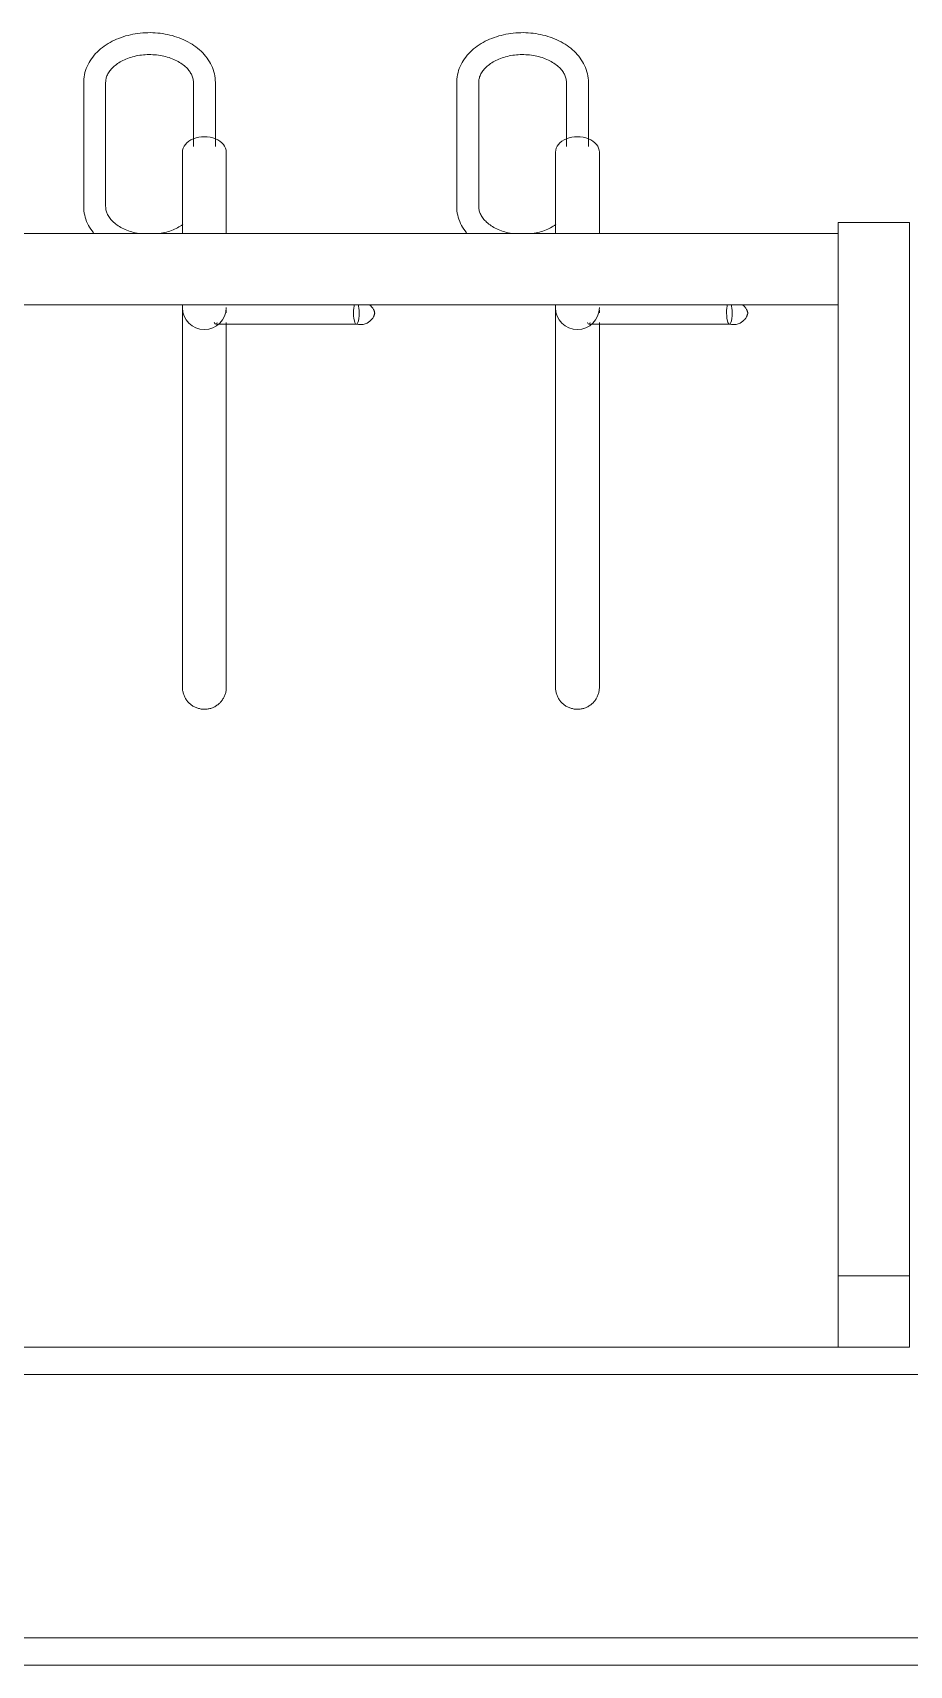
# Model space of a CAD drawing. Header units: inches. Extents: x 3268 to 7018, y 976 to 6708.
# Drawn here: x 4813.84 to 4833.81, y 3631.15 to 3668.35 of the extents above; entities that cross this region are included whole.
import ezdxf

# ---------------------------------------------------------------- set-up
doc = ezdxf.new("R2010")
doc.units = ezdxf.units.IN
doc.header["$MEASUREMENT"] = 0
for name, color, linetype, lineweight in [('A-GENM', 13, 'Continuous', 9), ('A-WALL', 113, 'Continuous', 9), ('A-WALL-PATT', 111, 'Continuous', 15), ('I-WALL', 2, 'Continuous', 9)]:
    doc.layers.add(name, color=color, linetype=linetype, lineweight=lineweight)
pattern_1 = [(0, (0, 0), (122.88, 30.72), [5.069, -87.091, 5.069, -87.091, -491.52]), (0, (0, 0), (122.88, 30.72), [-184.32, 5.069, -179.251, 5.069, -87.091, -215.04]), (0, (0, 0), (122.88, 30.72), [-460.8, 5.069, -56.371, 5.069, -148.531]), (120, (46.08, 15.36), (-88.0443, 91.0572), [5.069, -87.091, 5.069, -87.091, -491.52]), (120, (46.08, 15.36), (-88.0443, 91.0572), [-184.32, 5.069, -179.251, 5.069, -87.091, -215.04]), (120, (46.08, 15.36), (-88.0443, 91.0572), [-460.8, 5.069, -56.371, 5.069, -148.531]), (240, (61.44, 76.8), (-34.8357, -121.7772), [5.069, -87.091, 5.069, -87.091, -491.52]), (240, (61.44, 76.8), (-34.8357, -121.7772), [-184.32, 5.069, -179.251, 5.069, -87.091, -215.04]), (240, (61.44, 76.8), (-34.8357, -121.7772), [-460.8, 5.069, -56.371, 5.069, -148.531])]

# ---------------------------------------------------------------- blocks, each defined once
blk = doc.blocks.new('Bike File Wall - as Specified-V152-Overall Retail Plan Opt 2')
at = {"layer": 'A-GENM'}
for p, q in [((4815, 3667.218), (4815, 3664.389)), ((4815.5, 3664.389), (4815.5, 3667.218)), ((4817.5, 3667.218), (4817.5, 3665.756)), ((4818, 3665.756), (4818, 3667.218)), ((4823.5, 3667.218), (4823.5, 3664.389)), ((4824, 3664.389), (4824, 3667.218)), ((4826, 3667.218), (4826, 3665.756)), ((4826.5, 3665.756), (4826.5, 3667.218)), ((4817.25, 3665.627), (4817.25, 3663.774)), ((4818.25, 3663.774), (4818.25, 3665.627)), ((4825.75, 3665.627), (4825.75, 3663.774)), ((4826.75, 3663.774), (4826.75, 3665.627)), ((4801.813, 3663.774), (4832.188, 3663.774)), ((4832.188, 3640.024), (4832.188, 3664.024)), ((4833.813, 3664.024), (4832.188, 3664.024)), ((4833.813, 3664.024), (4833.813, 3640.024)), ((4801.813, 3662.149), (4832.188, 3662.149)), ((4817.25, 3662.149), (4817.25, 3654.313)), ((4817.252, 3662.126), (4817.254, 3662.146)), ((4825.75, 3662.149), (4825.75, 3654.313)), ((4825.752, 3662.126), (4825.754, 3662.146)), ((4818.009, 3661.711), (4821.213, 3661.711)), ((4818.25, 3654.313), (4818.25, 3661.745)), ((4826.509, 3661.711), (4829.713, 3661.711)), ((4826.75, 3654.313), (4826.75, 3661.745)), ((4817.25, 3661.207), (4817.25, 3654.313)), ((4818.25, 3654.313), (4818.25, 3661.207)), ((4825.75, 3661.207), (4825.75, 3654.313)), ((4826.75, 3654.313), (4826.75, 3661.207)), ((4832.188, 3638.399), (4832.188, 3640.024)), ((4833.813, 3640.024), (4832.188, 3640.024)), ((4833.813, 3640.024), (4833.813, 3638.399)), ((4832.188, 3638.399), (4833.813, 3638.399))]:
    blk.add_line(p, q, dxfattribs=at)
at = {"layer": 'A-GENM', "flags": 128}
for points in [[(4818, 3667.218), (4817.999, 3667.267), (4817.995, 3667.317), (4817.988, 3667.366), (4817.978, 3667.414), (4817.966, 3667.462), (4817.951, 3667.51), (4817.933, 3667.556), (4817.913, 3667.602), (4817.891, 3667.647), (4817.866, 3667.69), (4817.839, 3667.733), (4817.81, 3667.774), (4817.779, 3667.814), (4817.746, 3667.853), (4817.712, 3667.891), (4817.675, 3667.927), (4817.637, 3667.962), (4817.597, 3667.995), (4817.556, 3668.027), (4817.513, 3668.058), (4817.469, 3668.087), (4817.423, 3668.115), (4817.376, 3668.141), (4817.328, 3668.166), (4817.279, 3668.189), (4817.229, 3668.211), (4817.178, 3668.231), (4817.126, 3668.25), (4817.073, 3668.267), (4817.02, 3668.283), (4816.965, 3668.297), (4816.91, 3668.309), (4816.855, 3668.32), (4816.799, 3668.329), (4816.743, 3668.337), (4816.687, 3668.343), (4816.63, 3668.348), (4816.573, 3668.35), (4816.516, 3668.352), (4816.459, 3668.351), (4816.402, 3668.349), (4816.345, 3668.346), (4816.288, 3668.34), (4816.232, 3668.334), (4816.176, 3668.325), (4816.12, 3668.315), (4816.065, 3668.304), (4816.01, 3668.29), (4815.956, 3668.276), (4815.903, 3668.259), (4815.851, 3668.242), (4815.799, 3668.222), (4815.749, 3668.201), (4815.699, 3668.179), (4815.65, 3668.155), (4815.603, 3668.129), (4815.557, 3668.102), (4815.512, 3668.074), (4815.468, 3668.044), (4815.426, 3668.013), (4815.385, 3667.98), (4815.346, 3667.946), (4815.309, 3667.91), (4815.273, 3667.874), (4815.239, 3667.835), (4815.207, 3667.796), (4815.177, 3667.755), (4815.149, 3667.713), (4815.123, 3667.67), (4815.099, 3667.626), (4815.078, 3667.581), (4815.059, 3667.535), (4815.043, 3667.488), (4815.029, 3667.44), (4815.018, 3667.392), (4815.009, 3667.343), (4815.004, 3667.294), (4815.001, 3667.245), (4815, 3667.218)], [(4826.5, 3667.218), (4826.499, 3667.267), (4826.495, 3667.317), (4826.488, 3667.366), (4826.478, 3667.414), (4826.466, 3667.462), (4826.451, 3667.51), (4826.433, 3667.556), (4826.413, 3667.602), (4826.391, 3667.647), (4826.366, 3667.69), (4826.339, 3667.733), (4826.31, 3667.774), (4826.279, 3667.814), (4826.246, 3667.853), (4826.212, 3667.891), (4826.175, 3667.927), (4826.137, 3667.962), (4826.097, 3667.995), (4826.056, 3668.027), (4826.013, 3668.058), (4825.969, 3668.087), (4825.923, 3668.115), (4825.876, 3668.141), (4825.828, 3668.166), (4825.779, 3668.189), (4825.729, 3668.211), (4825.678, 3668.231), (4825.626, 3668.25), (4825.573, 3668.267), (4825.52, 3668.283), (4825.465, 3668.297), (4825.41, 3668.309), (4825.355, 3668.32), (4825.299, 3668.329), (4825.243, 3668.337), (4825.187, 3668.343), (4825.13, 3668.348), (4825.073, 3668.35), (4825.016, 3668.352), (4824.959, 3668.351), (4824.902, 3668.349), (4824.845, 3668.346), (4824.788, 3668.34), (4824.732, 3668.334), (4824.676, 3668.325), (4824.62, 3668.315), (4824.565, 3668.304), (4824.51, 3668.29), (4824.456, 3668.276), (4824.403, 3668.259), (4824.351, 3668.242), (4824.299, 3668.222), (4824.249, 3668.201), (4824.199, 3668.179), (4824.15, 3668.155), (4824.103, 3668.129), (4824.057, 3668.102), (4824.012, 3668.074), (4823.968, 3668.044), (4823.926, 3668.013), (4823.885, 3667.98), (4823.846, 3667.946), (4823.809, 3667.91), (4823.773, 3667.874), (4823.739, 3667.835), (4823.707, 3667.796), (4823.677, 3667.755), (4823.649, 3667.713), (4823.623, 3667.67), (4823.599, 3667.626), (4823.578, 3667.581), (4823.559, 3667.535), (4823.543, 3667.488), (4823.529, 3667.44), (4823.518, 3667.392), (4823.509, 3667.343), (4823.504, 3667.294), (4823.501, 3667.245), (4823.5, 3667.218)], [(4815.593, 3667.478), (4815.61, 3667.5), (4815.628, 3667.521), (4815.648, 3667.543), (4815.67, 3667.564), (4815.693, 3667.585), (4815.717, 3667.606), (4815.744, 3667.626), (4815.771, 3667.646), (4815.8, 3667.665), (4815.83, 3667.683), (4815.862, 3667.701), (4815.894, 3667.718), (4815.928, 3667.734), (4815.963, 3667.749), (4816, 3667.763), (4816.037, 3667.777), (4816.075, 3667.789), (4816.114, 3667.801), (4816.153, 3667.811), (4816.194, 3667.82), (4816.235, 3667.828), (4816.276, 3667.835), (4816.318, 3667.841), (4816.36, 3667.845), (4816.403, 3667.849), (4816.446, 3667.851), (4816.489, 3667.852), (4816.532, 3667.851), (4816.575, 3667.85), (4816.617, 3667.847), (4816.66, 3667.843), (4816.702, 3667.838), (4816.744, 3667.832), (4816.785, 3667.824), (4816.826, 3667.816), (4816.866, 3667.806), (4816.905, 3667.795), (4816.944, 3667.784), (4816.981, 3667.771), (4817.018, 3667.757), (4817.054, 3667.742), (4817.088, 3667.727), (4817.122, 3667.71), (4817.154, 3667.693), (4817.185, 3667.675), (4817.214, 3667.656), (4817.243, 3667.637), (4817.269, 3667.617), (4817.295, 3667.597), (4817.319, 3667.576), (4817.341, 3667.555), (4817.362, 3667.533), (4817.381, 3667.511), (4817.399, 3667.49), (4817.415, 3667.468), (4817.43, 3667.446), (4817.443, 3667.424), (4817.455, 3667.402), (4817.465, 3667.38), (4817.474, 3667.358), (4817.482, 3667.336), (4817.488, 3667.315), (4817.493, 3667.293), (4817.496, 3667.272), (4817.499, 3667.25), (4817.5, 3667.229), (4817.5, 3667.218)], [(4824, 3667.218), (4824.001, 3667.239), (4824.003, 3667.26), (4824.006, 3667.282), (4824.01, 3667.303), (4824.016, 3667.325), (4824.022, 3667.346), (4824.031, 3667.368), (4824.04, 3667.39), (4824.051, 3667.412), (4824.064, 3667.434), (4824.078, 3667.456), (4824.093, 3667.478), (4824.11, 3667.5), (4824.128, 3667.521), (4824.148, 3667.543), (4824.17, 3667.564), (4824.193, 3667.585), (4824.217, 3667.606), (4824.244, 3667.626), (4824.271, 3667.646), (4824.3, 3667.665), (4824.33, 3667.683), (4824.362, 3667.701), (4824.394, 3667.718), (4824.428, 3667.734), (4824.463, 3667.749), (4824.5, 3667.763), (4824.537, 3667.777), (4824.575, 3667.789), (4824.614, 3667.801), (4824.653, 3667.811), (4824.694, 3667.82), (4824.735, 3667.828), (4824.776, 3667.835), (4824.818, 3667.841), (4824.86, 3667.845), (4824.903, 3667.849), (4824.946, 3667.851), (4824.989, 3667.852), (4825.032, 3667.851), (4825.075, 3667.85), (4825.117, 3667.847), (4825.16, 3667.843), (4825.202, 3667.838), (4825.244, 3667.832), (4825.285, 3667.824), (4825.326, 3667.816), (4825.366, 3667.806), (4825.405, 3667.795), (4825.444, 3667.784), (4825.481, 3667.771), (4825.518, 3667.757), (4825.554, 3667.742), (4825.588, 3667.727), (4825.622, 3667.71), (4825.654, 3667.693), (4825.685, 3667.675), (4825.714, 3667.656), (4825.743, 3667.637), (4825.769, 3667.617), (4825.795, 3667.597), (4825.819, 3667.576), (4825.841, 3667.555), (4825.862, 3667.533), (4825.881, 3667.511), (4825.899, 3667.49), (4825.915, 3667.468), (4825.93, 3667.446), (4825.943, 3667.424), (4825.955, 3667.402), (4825.965, 3667.38), (4825.974, 3667.358), (4825.982, 3667.336), (4825.988, 3667.315), (4825.993, 3667.293), (4825.996, 3667.272), (4825.999, 3667.25), (4826, 3667.229), (4826, 3667.218)], [(4815.5, 3667.218), (4815.501, 3667.239), (4815.503, 3667.26), (4815.506, 3667.282), (4815.51, 3667.303), (4815.516, 3667.325), (4815.522, 3667.346), (4815.531, 3667.368), (4815.54, 3667.39), (4815.551, 3667.412), (4815.564, 3667.434), (4815.578, 3667.456), (4815.593, 3667.478)], [(4815, 3664.389), (4815.002, 3664.34), (4815.006, 3664.291), (4815.013, 3664.242), (4815.023, 3664.193), (4815.035, 3664.145), (4815.05, 3664.098), (4815.067, 3664.051), (4815.087, 3664.005), (4815.11, 3663.961), (4815.134, 3663.917), (4815.161, 3663.874), (4815.19, 3663.833), (4815.221, 3663.793)], [(4816.257, 3663.775), (4816.216, 3663.783), (4816.175, 3663.791), (4816.135, 3663.801), (4816.096, 3663.812), (4816.057, 3663.824), (4816.019, 3663.836), (4815.983, 3663.85), (4815.947, 3663.865), (4815.913, 3663.881), (4815.879, 3663.897), (4815.847, 3663.914), (4815.816, 3663.932), (4815.786, 3663.951), (4815.758, 3663.97), (4815.731, 3663.99), (4815.706, 3664.011), (4815.682, 3664.031), (4815.66, 3664.053), (4815.639, 3664.074), (4815.62, 3664.096), (4815.602, 3664.118), (4815.586, 3664.14), (4815.571, 3664.162), (4815.558, 3664.184), (4815.546, 3664.206), (4815.536, 3664.228), (4815.527, 3664.249), (4815.519, 3664.271), (4815.513, 3664.293), (4815.508, 3664.314), (4815.504, 3664.335), (4815.502, 3664.357), (4815.501, 3664.378), (4815.5, 3664.389)], [(4823.5, 3664.389), (4823.502, 3664.34), (4823.506, 3664.291), (4823.513, 3664.242), (4823.523, 3664.193), (4823.535, 3664.145), (4823.55, 3664.098), (4823.567, 3664.051), (4823.587, 3664.005), (4823.61, 3663.961), (4823.634, 3663.917), (4823.661, 3663.874), (4823.69, 3663.833), (4823.721, 3663.793)], [(4824.757, 3663.775), (4824.716, 3663.783), (4824.675, 3663.791), (4824.635, 3663.801), (4824.596, 3663.812), (4824.557, 3663.824), (4824.519, 3663.836), (4824.483, 3663.85), (4824.447, 3663.865), (4824.413, 3663.881), (4824.379, 3663.897), (4824.347, 3663.914), (4824.316, 3663.932), (4824.286, 3663.951), (4824.258, 3663.97), (4824.231, 3663.99), (4824.206, 3664.011), (4824.182, 3664.031), (4824.16, 3664.053), (4824.139, 3664.074), (4824.12, 3664.096), (4824.102, 3664.118), (4824.086, 3664.14), (4824.071, 3664.162), (4824.058, 3664.184), (4824.046, 3664.206), (4824.036, 3664.228), (4824.027, 3664.249), (4824.019, 3664.271), (4824.013, 3664.293), (4824.008, 3664.314), (4824.004, 3664.335), (4824.002, 3664.357), (4824.001, 3664.378), (4824, 3664.389)], [(4817.257, 3663.981), (4817.23, 3663.961), (4817.201, 3663.942), (4817.171, 3663.924), (4817.139, 3663.906), (4817.106, 3663.889), (4817.072, 3663.873), (4817.037, 3663.858), (4817.001, 3663.844), (4816.964, 3663.83), (4816.926, 3663.818), (4816.887, 3663.807), (4816.847, 3663.796), (4816.807, 3663.787), (4816.766, 3663.779), (4816.724, 3663.772)], [(4825.757, 3663.981), (4825.73, 3663.961), (4825.701, 3663.942), (4825.671, 3663.924), (4825.639, 3663.906), (4825.606, 3663.889), (4825.572, 3663.873), (4825.537, 3663.858), (4825.501, 3663.844), (4825.464, 3663.83), (4825.426, 3663.818), (4825.387, 3663.807), (4825.347, 3663.796), (4825.307, 3663.787), (4825.266, 3663.779), (4825.224, 3663.772)], [(4817.25, 3661.207), (4817.25, 3661.291), (4817.25, 3661.37), (4817.25, 3661.446), (4817.25, 3661.518), (4817.25, 3661.587), (4817.25, 3661.651), (4817.25, 3661.711), (4817.25, 3661.767), (4817.25, 3661.819), (4817.25, 3661.866), (4817.25, 3661.909), (4817.25, 3661.947), (4817.25, 3661.981), (4817.25, 3662.01), (4817.25, 3662.035)], [(4818.25, 3662.026), (4818.25, 3662), (4818.25, 3661.969)], [(4821.208, 3661.712), (4821.259, 3661.702), (4821.312, 3661.699), (4821.365, 3661.705), (4821.413, 3661.718), (4821.456, 3661.735), (4821.491, 3661.756), (4821.52, 3661.777), (4821.543, 3661.797), (4821.561, 3661.816), (4821.575, 3661.834), (4821.586, 3661.849), (4821.595, 3661.863), (4821.602, 3661.876), (4821.608, 3661.887), (4821.612, 3661.897), (4821.616, 3661.905), (4821.619, 3661.913), (4821.621, 3661.92), (4821.623, 3661.926), (4821.625, 3661.931), (4821.626, 3661.935), (4821.627, 3661.939), (4821.628, 3661.943), (4821.629, 3661.946), (4821.629, 3661.949), (4821.63, 3661.951), (4821.63, 3661.953), (4821.63, 3661.955), (4821.631, 3661.956), (4821.631, 3661.957), (4821.631, 3661.958), (4821.631, 3661.959), (4821.631, 3661.96), (4821.631, 3661.96), (4821.631, 3661.96)], [(4821.52, 3662.145), (4821.543, 3662.125), (4821.561, 3662.106), (4821.575, 3662.088), (4821.586, 3662.073), (4821.595, 3662.059), (4821.602, 3662.046), (4821.608, 3662.035), (4821.612, 3662.025), (4821.616, 3662.017), (4821.619, 3662.009), (4821.621, 3662.002), (4821.623, 3661.997), (4821.625, 3661.991), (4821.626, 3661.987), (4821.627, 3661.983), (4821.628, 3661.979), (4821.629, 3661.976), (4821.629, 3661.973), (4821.63, 3661.971), (4821.63, 3661.969), (4821.63, 3661.968), (4821.631, 3661.966), (4821.631, 3661.965), (4821.631, 3661.964), (4821.631, 3661.963), (4821.631, 3661.963), (4821.631, 3661.962), (4821.631, 3661.962)], [(4825.75, 3661.207), (4825.75, 3661.291), (4825.75, 3661.37), (4825.75, 3661.446), (4825.75, 3661.518), (4825.75, 3661.587), (4825.75, 3661.651), (4825.75, 3661.711), (4825.75, 3661.767), (4825.75, 3661.819), (4825.75, 3661.866), (4825.75, 3661.909), (4825.75, 3661.947), (4825.75, 3661.981), (4825.75, 3662.01), (4825.75, 3662.035)], [(4826.75, 3662.026), (4826.75, 3662), (4826.75, 3661.969)], [(4829.708, 3661.712), (4829.759, 3661.702), (4829.812, 3661.699), (4829.865, 3661.705), (4829.913, 3661.718), (4829.956, 3661.735), (4829.991, 3661.756), (4830.02, 3661.777), (4830.043, 3661.797), (4830.061, 3661.816), (4830.075, 3661.834), (4830.086, 3661.849), (4830.095, 3661.863), (4830.102, 3661.876), (4830.108, 3661.887), (4830.112, 3661.897), (4830.116, 3661.905), (4830.119, 3661.913), (4830.121, 3661.92), (4830.123, 3661.926), (4830.125, 3661.931), (4830.126, 3661.935), (4830.127, 3661.939), (4830.128, 3661.943), (4830.129, 3661.946), (4830.129, 3661.949), (4830.13, 3661.951), (4830.13, 3661.953), (4830.13, 3661.955), (4830.131, 3661.956), (4830.131, 3661.957), (4830.131, 3661.958), (4830.131, 3661.959), (4830.131, 3661.96), (4830.131, 3661.96), (4830.131, 3661.96)], [(4830.02, 3662.145), (4830.043, 3662.125), (4830.061, 3662.106), (4830.075, 3662.088), (4830.086, 3662.073), (4830.095, 3662.059), (4830.102, 3662.046), (4830.108, 3662.035), (4830.112, 3662.025), (4830.116, 3662.017), (4830.119, 3662.009), (4830.121, 3662.002), (4830.123, 3661.997), (4830.125, 3661.991), (4830.126, 3661.987), (4830.127, 3661.983), (4830.128, 3661.979), (4830.129, 3661.976), (4830.129, 3661.973), (4830.13, 3661.971), (4830.13, 3661.969), (4830.13, 3661.968), (4830.131, 3661.966), (4830.131, 3661.965), (4830.131, 3661.964), (4830.131, 3661.963), (4830.131, 3661.963), (4830.131, 3661.962), (4830.131, 3661.962)], [(4818.25, 3661.747), (4818.25, 3661.69), (4818.25, 3661.628), (4818.25, 3661.562), (4818.25, 3661.492), (4818.25, 3661.419), (4818.25, 3661.341), (4818.25, 3661.261), (4818.25, 3661.207)], [(4826.75, 3661.747), (4826.75, 3661.69), (4826.75, 3661.628), (4826.75, 3661.562), (4826.75, 3661.492), (4826.75, 3661.419), (4826.75, 3661.341), (4826.75, 3661.261), (4826.75, 3661.207)], [(4817.25, 3654.313), (4817.25, 3654.23), (4817.25, 3654.15), (4817.25, 3654.074), (4817.25, 3654.002), (4817.25, 3653.934), (4817.25, 3653.87), (4817.25, 3653.809), (4817.25, 3653.754), (4817.25, 3653.702), (4817.25, 3653.654), (4817.25, 3653.612), (4817.25, 3653.573), (4817.25, 3653.539), (4817.25, 3653.51), (4817.25, 3653.486), (4817.25, 3653.466), (4817.25, 3653.451), (4817.25, 3653.441), (4817.25, 3653.435), (4817.25, 3653.434)], [(4817.25, 3653.434), (4817.25, 3653.437), (4817.25, 3653.444), (4817.25, 3653.456), (4817.25, 3653.473), (4817.25, 3653.494), (4817.25, 3653.52), (4817.25, 3653.551), (4817.25, 3653.587), (4817.25, 3653.627), (4817.25, 3653.671), (4817.25, 3653.72), (4817.25, 3653.773), (4817.25, 3653.831), (4817.25, 3653.893), (4817.25, 3653.958), (4817.25, 3654.028), (4817.25, 3654.102), (4817.25, 3654.179), (4817.25, 3654.26), (4817.25, 3654.313)], [(4818.25, 3654.313), (4818.25, 3654.23), (4818.25, 3654.15), (4818.25, 3654.074), (4818.25, 3654.002), (4818.25, 3653.934), (4818.25, 3653.87), (4818.25, 3653.809), (4818.25, 3653.754), (4818.25, 3653.702), (4818.25, 3653.654), (4818.25, 3653.612), (4818.25, 3653.573), (4818.25, 3653.539), (4818.25, 3653.51), (4818.25, 3653.486), (4818.25, 3653.466), (4818.25, 3653.451), (4818.25, 3653.441), (4818.25, 3653.435), (4818.25, 3653.434)], [(4818.25, 3653.434), (4818.25, 3653.437), (4818.25, 3653.444), (4818.25, 3653.456), (4818.25, 3653.473), (4818.25, 3653.494), (4818.25, 3653.52), (4818.25, 3653.551), (4818.25, 3653.587), (4818.25, 3653.627), (4818.25, 3653.671), (4818.25, 3653.72), (4818.25, 3653.773), (4818.25, 3653.831), (4818.25, 3653.893), (4818.25, 3653.958), (4818.25, 3654.028), (4818.25, 3654.102), (4818.25, 3654.179), (4818.25, 3654.26), (4818.25, 3654.313)], [(4825.75, 3654.313), (4825.75, 3654.23), (4825.75, 3654.15), (4825.75, 3654.074), (4825.75, 3654.002), (4825.75, 3653.934), (4825.75, 3653.87), (4825.75, 3653.809), (4825.75, 3653.754), (4825.75, 3653.702), (4825.75, 3653.654), (4825.75, 3653.612), (4825.75, 3653.573), (4825.75, 3653.539), (4825.75, 3653.51), (4825.75, 3653.486), (4825.75, 3653.466), (4825.75, 3653.451), (4825.75, 3653.441), (4825.75, 3653.435), (4825.75, 3653.434)], [(4825.75, 3653.434), (4825.75, 3653.437), (4825.75, 3653.444), (4825.75, 3653.456), (4825.75, 3653.473), (4825.75, 3653.494), (4825.75, 3653.52), (4825.75, 3653.551), (4825.75, 3653.587), (4825.75, 3653.627), (4825.75, 3653.671), (4825.75, 3653.72), (4825.75, 3653.773), (4825.75, 3653.831), (4825.75, 3653.893), (4825.75, 3653.958), (4825.75, 3654.028), (4825.75, 3654.102), (4825.75, 3654.179), (4825.75, 3654.26), (4825.75, 3654.313)], [(4826.75, 3654.313), (4826.75, 3654.23), (4826.75, 3654.15), (4826.75, 3654.074), (4826.75, 3654.002), (4826.75, 3653.934), (4826.75, 3653.87), (4826.75, 3653.809), (4826.75, 3653.754), (4826.75, 3653.702), (4826.75, 3653.654), (4826.75, 3653.612), (4826.75, 3653.573), (4826.75, 3653.539), (4826.75, 3653.51), (4826.75, 3653.486), (4826.75, 3653.466), (4826.75, 3653.451), (4826.75, 3653.441), (4826.75, 3653.435), (4826.75, 3653.434)], [(4826.75, 3653.434), (4826.75, 3653.437), (4826.75, 3653.444), (4826.75, 3653.456), (4826.75, 3653.473), (4826.75, 3653.494), (4826.75, 3653.52), (4826.75, 3653.551), (4826.75, 3653.587), (4826.75, 3653.627), (4826.75, 3653.671), (4826.75, 3653.72), (4826.75, 3653.773), (4826.75, 3653.831), (4826.75, 3653.893), (4826.75, 3653.958), (4826.75, 3654.028), (4826.75, 3654.102), (4826.75, 3654.179), (4826.75, 3654.26), (4826.75, 3654.313)], [(4818.25, 3653.434), (4818.25, 3653.414), (4818.249, 3653.394), (4818.247, 3653.375), (4818.244, 3653.355), (4818.24, 3653.335), (4818.236, 3653.316), (4818.231, 3653.296), (4818.225, 3653.277), (4818.218, 3653.258), (4818.211, 3653.24), (4818.203, 3653.221), (4818.194, 3653.204), (4818.184, 3653.186), (4818.174, 3653.169), (4818.163, 3653.152), (4818.151, 3653.136), (4818.139, 3653.12), (4818.126, 3653.105), (4818.113, 3653.09), (4818.099, 3653.076), (4818.084, 3653.062), (4818.069, 3653.049), (4818.053, 3653.037), (4818.037, 3653.025), (4818.02, 3653.014), (4818.003, 3653.003), (4817.986, 3652.993), (4817.968, 3652.984), (4817.95, 3652.976), (4817.932, 3652.968), (4817.913, 3652.962), (4817.894, 3652.955), (4817.874, 3652.95), (4817.855, 3652.945), (4817.835, 3652.942), (4817.816, 3652.939), (4817.796, 3652.936), (4817.776, 3652.935), (4817.756, 3652.934), (4817.736, 3652.935), (4817.716, 3652.936), (4817.696, 3652.937), (4817.676, 3652.94), (4817.656, 3652.943), (4817.637, 3652.948), (4817.617, 3652.952), (4817.598, 3652.958), (4817.579, 3652.965), (4817.561, 3652.972), (4817.542, 3652.98), (4817.524, 3652.988), (4817.507, 3652.998), (4817.489, 3653.008), (4817.472, 3653.019), (4817.456, 3653.03), (4817.44, 3653.042), (4817.425, 3653.055), (4817.41, 3653.068), (4817.395, 3653.082), (4817.382, 3653.097), (4817.368, 3653.112), (4817.356, 3653.127), (4817.344, 3653.143), (4817.333, 3653.16), (4817.322, 3653.177), (4817.312, 3653.194), (4817.303, 3653.212), (4817.294, 3653.23), (4817.286, 3653.248), (4817.279, 3653.267), (4817.273, 3653.286), (4817.267, 3653.305), (4817.263, 3653.325), (4817.259, 3653.344), (4817.255, 3653.364), (4817.253, 3653.384), (4817.251, 3653.404), (4817.25, 3653.424), (4817.25, 3653.434)], [(4826.75, 3653.434), (4826.75, 3653.414), (4826.749, 3653.394), (4826.747, 3653.375), (4826.744, 3653.355), (4826.74, 3653.335), (4826.736, 3653.316), (4826.731, 3653.296), (4826.725, 3653.277), (4826.718, 3653.258), (4826.711, 3653.24), (4826.703, 3653.221), (4826.694, 3653.204), (4826.684, 3653.186), (4826.674, 3653.169), (4826.663, 3653.152), (4826.651, 3653.136), (4826.639, 3653.12), (4826.626, 3653.105), (4826.613, 3653.09), (4826.599, 3653.076), (4826.584, 3653.062), (4826.569, 3653.049), (4826.553, 3653.037), (4826.537, 3653.025), (4826.52, 3653.014), (4826.503, 3653.003), (4826.486, 3652.993), (4826.468, 3652.984), (4826.45, 3652.976), (4826.432, 3652.968), (4826.413, 3652.962), (4826.394, 3652.955), (4826.374, 3652.95), (4826.355, 3652.945), (4826.335, 3652.942), (4826.316, 3652.939), (4826.296, 3652.936), (4826.276, 3652.935), (4826.256, 3652.934), (4826.236, 3652.935), (4826.216, 3652.936), (4826.196, 3652.937), (4826.176, 3652.94), (4826.156, 3652.943), (4826.137, 3652.948), (4826.117, 3652.952), (4826.098, 3652.958), (4826.079, 3652.965), (4826.061, 3652.972), (4826.042, 3652.98), (4826.024, 3652.988), (4826.007, 3652.998), (4825.989, 3653.008), (4825.972, 3653.019), (4825.956, 3653.03), (4825.94, 3653.042), (4825.925, 3653.055), (4825.91, 3653.068), (4825.895, 3653.082), (4825.882, 3653.097), (4825.868, 3653.112), (4825.856, 3653.127), (4825.844, 3653.143), (4825.833, 3653.16), (4825.822, 3653.177), (4825.812, 3653.194), (4825.803, 3653.212), (4825.794, 3653.23), (4825.786, 3653.248), (4825.779, 3653.267), (4825.773, 3653.286), (4825.767, 3653.305), (4825.763, 3653.325), (4825.759, 3653.344), (4825.755, 3653.364), (4825.753, 3653.384), (4825.751, 3653.404), (4825.75, 3653.424), (4825.75, 3653.434)]]:
    blk.add_lwpolyline(points, dxfattribs=at)
at = {"layer": 'A-GENM'}
for centre in [(4817.75, 3662.086), (4826.25, 3662.086)]:
    blk.add_arc(centre, 0.5, 180, 0, dxfattribs=at)
for centre, major_axis, ratio, start_param, end_param in [((4817.75, 3665.627), (0.5, 0), 0.707107, 0, 3.141593), ((4826.25, 3665.627), (0.5, 0), 0.707107, 0, 3.141593), ((4821.213, 3661.961), (0, 0.25), 0.258819, 0.663897, 1.570796), ((4821.213, 3661.961), (0, 0.25), 0.258819, 1.570796, 4.712389), ((4821.213, 3661.961), (0, 0.25), 0.258819, 4.712389, 5.619289), ((4829.713, 3661.961), (0, 0.25), 0.258819, 0.663897, 1.570796), ((4829.713, 3661.961), (0, 0.25), 0.258819, 1.570796, 4.712389), ((4829.713, 3661.961), (0, 0.25), 0.258819, 4.712389, 5.619289), ((4818.009, 3661.961), (0, 0.25), 0.258819, 2.617994, 3.665191), ((4826.509, 3661.961), (0, 0.25), 0.258819, 2.617994, 3.665191)]:
    blk.add_ellipse(centre, major_axis=major_axis, ratio=ratio, start_param=start_param, end_param=end_param, dxfattribs=at)

msp = doc.modelspace()

# ---------------------------------------------------------------- hatches: boundary and pattern name
at = {"layer": 'A-WALL-PATT', "lineweight": 9}
h = msp.add_hatch(dxfattribs=at)
h.set_pattern_fill('FP_1', color=256, style=0, pattern_type=2)
h.set_pattern_definition(pattern_1)
h.paths.add_polyline_path([(4576.188, 3637.774), (5052.813, 3637.774), (5052.813, 3638.399), (4566.197, 3638.399), (4566.822, 3637.774)])
h.paths.add_polyline_path([(5169.75, 3637.774), (5169.75, 3638.399), (5128.813, 3638.399), (5128.813, 3637.774), (5156.268, 3637.774)])
h = msp.add_hatch(dxfattribs=at)
h.set_pattern_fill('FP_1', color=256, style=0, pattern_type=2)
h.set_pattern_definition(pattern_1)
h.paths.add_polyline_path([(5158.5, 3631.149), (5176.375, 3631.149), (5176.375, 3631.774), (5158.5, 3631.734)])
h.paths.add_polyline_path([(5052.813, 3631.149), (5052.813, 3631.774), (4563.453, 3631.774), (4564.078, 3631.149), (5032.386, 3631.149)])
h.paths.add_polyline_path([(5128.813, 3631.149), (5141.125, 3631.211), (5141.125, 3631.774), (5128.813, 3631.774), (5128.813, 3631.211)])

# ---------------------------------------------------------------- linework, layer by layer
at = {"layer": 'A-WALL'}
for p, q in [((5052.813, 3637.774), (4566.822, 3637.774)), ((5052.813, 3631.774), (4564.337, 3631.774))]:
    msp.add_line(p, q, dxfattribs=at)
at = {"layer": 'I-WALL', "lineweight": 15}
for p, q in [((4832.188, 3638.399), (4801.813, 3638.399)), ((4564.078, 3631.149), (5052.813, 3631.149))]:
    msp.add_line(p, q, dxfattribs=at)

# ---------------------------------------------------------------- block references
at = {"layer": 'A-GENM'}
msp.add_blockref('Bike File Wall - as Specified-V152-Overall Retail Plan Opt 2', (0, 0), dxfattribs=at)

doc.saveas('drawing.dxf')
